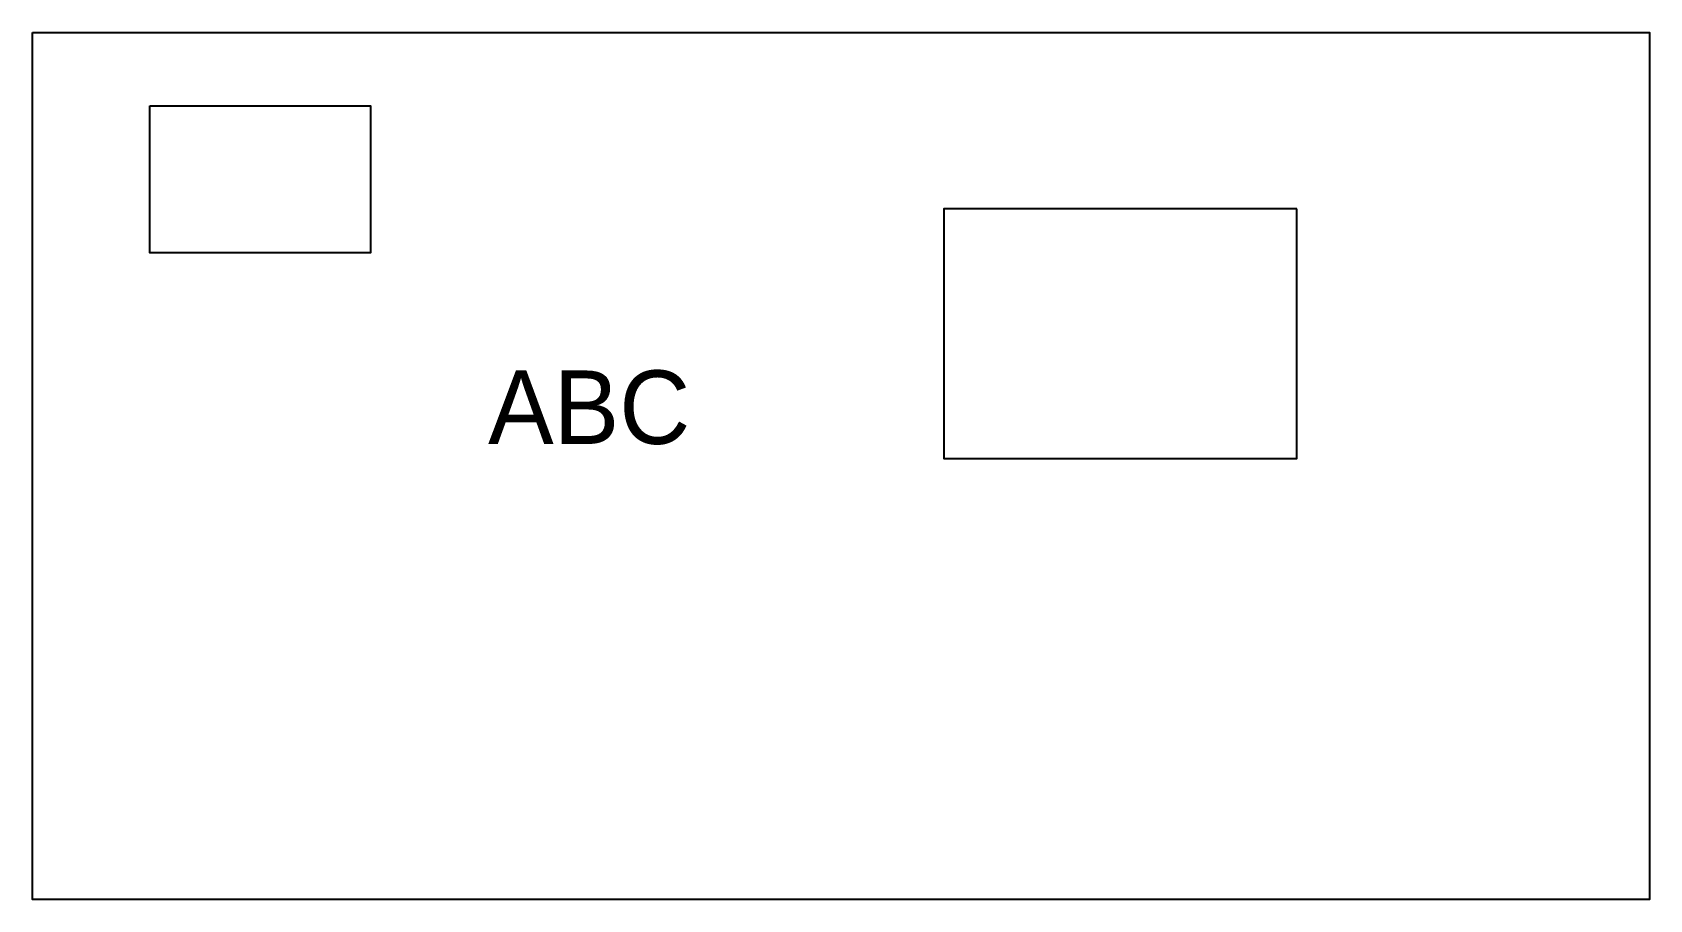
# Paper-space layout 'DIN A4 Title Block' of a CAD drawing. Header units: millimetres. Extents: x 24.5 to 79.5, y 51 to 80.5.
import ezdxf

# ---------------------------------------------------------------- set-up
doc = ezdxf.new("R2010")
doc.units = ezdxf.units.MM
doc.layers.add('035', color=5, linetype='Continuous')
doc.layers.add('05', color=6, linetype='Continuous')

psp = doc.layouts.new('DIN A4 Title Block')

# ---------------------------------------------------------------- linework, layer by layer
psp.add_lwpolyline([(24.5, 80.5), (79.5, 80.5), (79.5, 51), (24.5, 51)], close=True)
at = {"layer": '035'}
psp.add_lwpolyline([(67.5, 74.5), (55.5, 74.5), (55.5, 66), (67.5, 66)], close=True, dxfattribs=at)
at = {"layer": '05'}
psp.add_lwpolyline([(28.5, 78), (36, 78), (36, 73), (28.5, 73)], close=True, dxfattribs=at)

# ---------------------------------------------------------------- texts
at = {"insert": (40, 69), "char_height": 2.5, "width": 17.5, "attachment_point": 1}
psp.add_mtext('ABC', dxfattribs=at)

doc.saveas('drawing.dxf')
